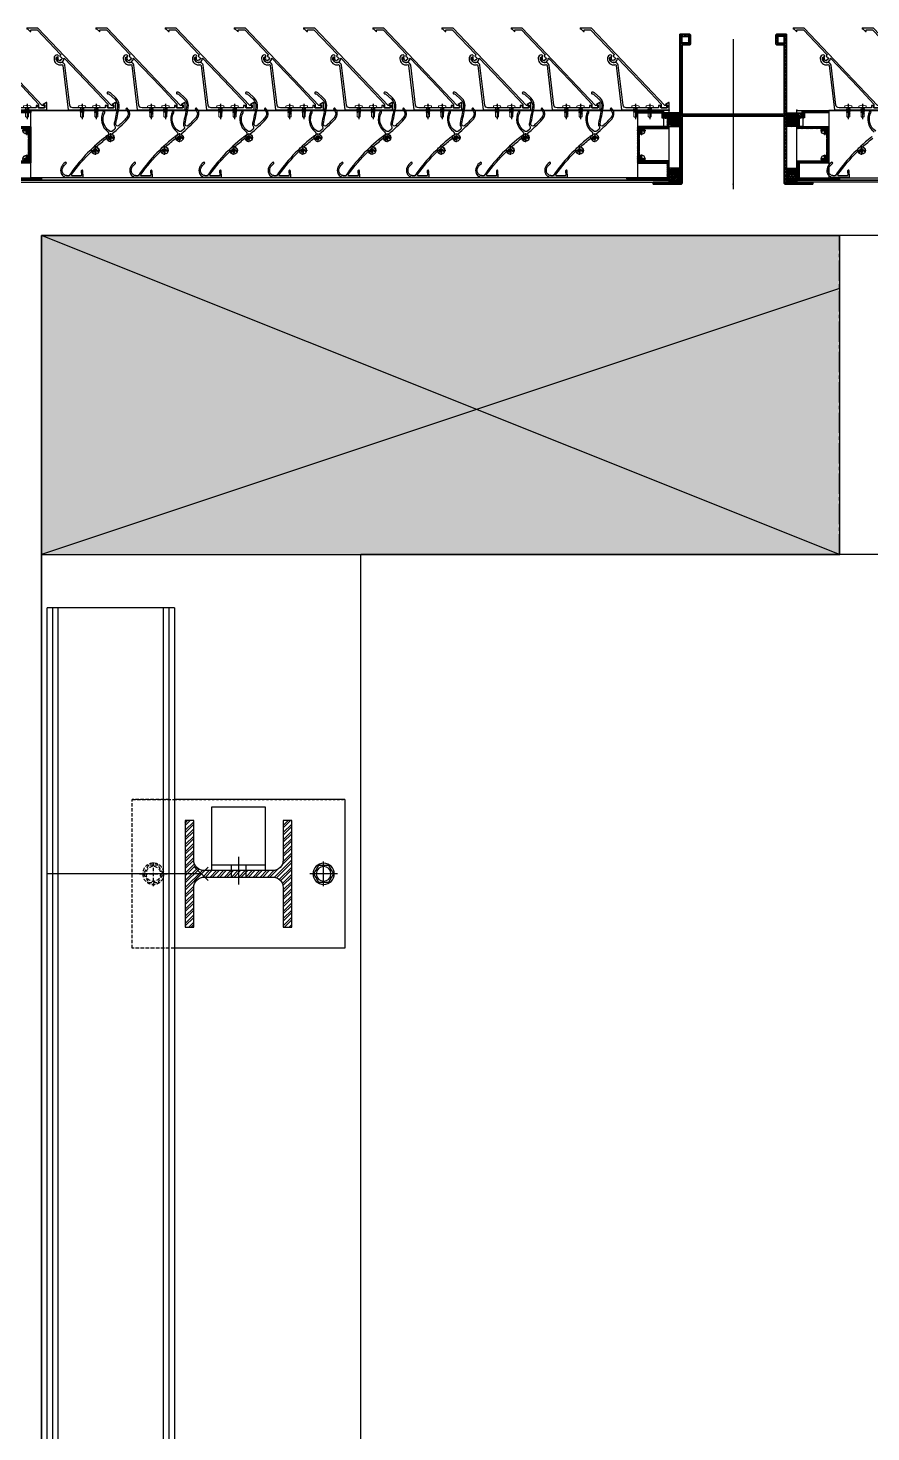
# Model space of a CAD drawing. Header units: millimetres. Extents: x 2519235 to 7246330, y 25937 to 201821.
# Drawn here: x 2626641 to 2627433, y 140086 to 141405 of the extents above; entities that cross this region are included whole.
import ezdxf

# ---------------------------------------------------------------- set-up
doc = ezdxf.new("R2010")
doc.units = ezdxf.units.MM
doc.set_wipeout_variables(frame=1)
for name, pattern in [('CENTER', [50.8, 31.75, -6.35, 6.35, -6.35]), ('DXK_LINE_DOT2', [3.9198, 1.9599, -1.9599]), ('HIDDEN2', [4.7625, 3.175, -1.5875]), ('Xref-PLAN-106.940$0$CENTER2', [28.575, 19.05, -3.175, 3.175, -3.175])]:
    doc.linetypes.add(name, pattern=pattern)
for name, color, linetype in [('000 - CONCRETE_COL_CUT_COLOR_1', 7, 'Continuous'), ('000 - CONCRETE_COL_CUT_COLOR_5', 7, 'Continuous'), ('000 - CONCRETE_COL_HATCH_', 7, 'Continuous'), ('000 - CONCRETE_COL_WIPEOUT_', 7, 'Continuous'), ('010 - ASPG_ACCESSORIES_MAIN_COLOR_1', 7, 'Continuous'), ('010 - ASPG_EXTR_DEF_SUB', 7, 'Continuous'), ('010 - ASPG_EXTR_MAIN_COLOR_2', 7, 'Continuous'), ('010 - ASPG_FASTERN_DEF_SUB', 7, 'Continuous'), ('010 - ASPG_FRAMING_CUT_COLOR_4', 7, 'Continuous'), ('010 - ASPG_FRAMING_DEF_SUB', 7, 'Continuous'), ('010 - ASPG_FRAMING_HATCH_', 7, 'Continuous'), ('010 - ASPG_FRAMING_MAIN_COLOR_2', 7, 'Continuous'), ('010 - ASPG_FRAMING_SUB_COLOR_2', 7, 'Continuous'), ('010 - ASPG_FRAMING_WIPEOUT_', 7, 'Continuous'), ('_BOLT-M10', 7, 'Continuous'), ('_C-SC', 7, 'Continuous'), ('_Hatch', 7, 'Continuous'), ('_LOUVER-SB', 7, 'Continuous'), ('A-GLAZ-CURT', 7, 'Continuous'), ('BOLT & SCREW', 7, 'Continuous'), ('Center Line', 7, 'CENTER'), ('Xref-PLAN-106.940$0$_Beam', 7, 'Continuous'), ('Xref-PLAN-106.940$0$_Col', 7, 'Xref-PLAN-106.940$0$CENTER2'), ('Xref-PLAN-106.940$0$S-280-M_COLUMN', 7, 'Continuous')]:
    doc.layers.add(name, color=color, linetype=linetype)
doc.layers.add('12-GRID', color=7, linetype='CENTER', lineweight=13)
doc.layers.add('SCREW', color=7, linetype='Continuous', lineweight=5)
doc.layers.add('Xref-PLAN-106.940$0$_VP', color=7, linetype='Continuous', plot=False)
pattern_1 = [(270, (1257419.24324, -520041.6224), (0.65495992507, -1.1344238721), [0.7562825814, -1.5125651628]), (30, (1257419.24324, -520041.6224), (0.65495992936, 1.1344238696), [0.7562825814, -1.5125651628]), (330, (1257419.24324, -520041.6224), (1.30991985442, -2.48e-09), [-1.5125651628, 0.7562825814])]
pattern_2 = [(315, (1257419.4929, -520021.6224), (1.3369313545, 1.3369313545), []), (45, (1257419.4929, -520021.6224), (-1.3369313545, 1.3369313545), [])]
pattern_3 = [(270, (1257419.4425, -520043.9224), (0.65495992507, -1.1344238721), [0.7562825814, -1.5125651628]), (30, (1257419.4425, -520043.9224), (0.65495992936, 1.1344238696), [0.7562825814, -1.5125651628]), (330, (1257419.4425, -520043.9224), (1.30991985442, -2.48e-09), [-1.5125651628, 0.7562825814])]
pattern_4 = [(315, (1257419.1929, -520023.9224), (1.3369313545, 1.3369313545), []), (45, (1257419.1929, -520023.9224), (-1.3369313545, 1.3369313545), [])]

# ---------------------------------------------------------------- blocks, each defined once
blk = doc.blocks.new('*U367')
at = {"color": 7}
for p, q in [((250, -25), (-4975, -25)), ((250, -25), (250, -144.9)), ((-4975, -30.1), (250, -30.1)), ((-4975, -35.4), (250, -35.4)), ((-4975, -134.5), (250, -134.5)), ((-4975, -139.6), (250, -139.6)), ((-4975, -144.9), (250, -144.9))]:
    blk.add_line(p, q, dxfattribs=at)
at = {"layer": 'Defpoints', "color": 7}
for p, q in [((6.4, -6.4), (-6.4, 6.4)), ((-6.4, -6.4), (6.4, 6.4)), ((0, 0), (0, -144.9))]:
    blk.add_line(p, q, dxfattribs=at)
blk = doc.blocks.new('_PP-LOUVER')
at = {"layer": '_Hatch'}
h = blk.add_hatch(dxfattribs=at)
h.set_pattern_fill('STEEL', scale=1.5)
h.set_pattern_definition([(45, (-1941.0177, -2436.031), (-3.367596, 3.367596), []), (45, (-1941.0177, -2433.6497), (-3.367596, 3.367596), [])])
h.paths.add_polyline_path([(3, 67), (3, 3, 0.414214), (13, -7), (50, -7), (50, -15), (-50, -15), (-50, -7), (-13, -7, 0.414214), (-3, 3), (-3, 67, 0.414214), (-13, 77), (-50, 77), (-50, 85), (50, 85), (50, 77), (13, 77, 0.414214)])
at = {"color": 7, "linetype": 'Continuous'}
for p, q in [((70, 135), (-70, 135)), ((-70, 135), (-70, -25)), ((70, 135), (70, -25))]:
    blk.add_line(p, q, dxfattribs=at)
at = {"color": 7, "linetype": 'DXK_LINE_DOT2'}
for p, q in [((-70, 135), (-70, -25)), ((70, 135), (-70, 135)), ((70, -25), (70, 135))]:
    blk.add_line(p, q, dxfattribs=at)
at = {"color": 7, "linetype": 'HIDDEN2'}
for p, q in [((-70, -25), (-70, -65)), ((70, -65), (70, -25)), ((-70, -30.1), (-70, -65)), ((70, -30.1), (70, -65)), ((-70, -65), (70, -65)), ((-70, -65), (70, -65))]:
    blk.add_line(p, q, dxfattribs=at)
at = {"color": 7}
blk.add_lwpolyline([(-50, 85), (50, 85), (50, 77), (13, 77, 0.414214), (3, 67), (3, 3, 0.414214), (13, -7), (50, -7), (50, -15), (-50, -15), (-50, -7), (-13, -7, 0.414214), (-3, 3), (-3, 67, 0.414214), (-13, 77), (-50, 77)], format="xyb", close=True, dxfattribs=at)
for points in [[(63, 60), (3, 60), (3, 10), (63, 10)], [(63, 60), (8, 60), (8, 10), (63, 10)]]:
    blk.add_lwpolyline(points, close=True, dxfattribs=at)
at = {"layer": '_BOLT-M10', "color": 7}
for p, q in [((0, 128.1), (0, 101.9)), ((-11.7, 115), (11.7, 115)), ((3, 42), (-3, 42)), ((8, 42), (3, 42)), ((16, 35), (-10, 35)), ((3, 28), (-3, 28)), ((8, 28), (3, 28))]:
    blk.add_line(p, q, dxfattribs=at)
blk.add_lwpolyline([(-8, 110.4), (0, 105.8), (8, 110.4), (8, 119.6), (0, 124.2), (-8, 119.6)], close=True, dxfattribs=at)
for radius in [10, 6.93]:
    blk.add_circle((0, 115), radius, dxfattribs=at)
at = {"layer": 'Defpoints', "color": 7}
for p, q in [((6.4, -6.4), (-6.4, 6.4)), ((-6.4, -6.4), (6.4, 6.4))]:
    blk.add_line(p, q, dxfattribs=at)
at = {"layer": 'Defpoints', "color": 7, "linetype": 'HIDDEN2'}
for p, q in [((0, -58.1), (0, -31.9)), ((-11.7, -45), (11.7, -45))]:
    blk.add_line(p, q, dxfattribs=at)
blk.add_lwpolyline([(-8, -40.4), (0, -35.8), (8, -40.4), (8, -49.6), (0, -54.2), (-8, -49.6)], close=True, dxfattribs=at)
for radius in [10, 6.93]:
    blk.add_circle((0, -45), radius, dxfattribs=at)
blk = doc.blocks.new('DPA_Curved type C_Left - Curved Type C_Left-31496685-ENTRANCE 1 - LOWER ROOF LEVEL PLAN')
at = {"layer": 'A-GLAZ-CURT', "color": 7}
for p, q in [((750, 0), (-700, 0)), ((-700, 0), (750, 0))]:
    blk.add_line(p, q, dxfattribs=at)
blk = doc.blocks.new('Xref-PLAN-106.940$0$ACM_STR_COLN_Precast- Rectangular Column - 750x300-6869242-610_ENT 1 EXISTING GROUND LEVEL_6000_100')
at = {"layer": 'Xref-PLAN-106.940$0$S-280-M_COLUMN', "color": 7, "lineweight": -3}
for p, q in [((-375, 200), (75, 200)), ((375, 200), (375, 190)), ((375, 190), (375, -90)), ((375, -90), (375, -100)), ((375, -100), (-375, -100))]:
    blk.add_line(p, q, dxfattribs=at)
blk = doc.blocks.new('Xref-PLAN-106.940')
at = {"layer": 'Xref-PLAN-106.940$0$_Beam', "color": 7}
for p, q in [((153369.2, 15158.4), (153369.2, 6933.4)), ((153669.2, 15158.4), (153669.2, 6933.4)), ((146419.2, 6933.4), (152919.2, 6933.4)), ((146419.2, 6633.4), (152919.2, 6633.4))]:
    blk.add_line(p, q, dxfattribs=at)
at = {"layer": 'Xref-PLAN-106.940$0$_Col', "color": 7}
blk.add_lwpolyline([(152919.2, 6633.4), (153669.2, 6633.4), (153669.2, 6933.4), (152919.2, 6933.4)], close=True, dxfattribs=at)
at = {"layer": 'Xref-PLAN-106.940$0$_VP', "color": 7}
for p, q in [((152919.2, 6683.4), (153669.2, 6933.4)), ((152919.2, 6933.4), (153669.2, 6633.4))]:
    blk.add_line(p, q, dxfattribs=at)
at = {"layer": 'Xref-PLAN-106.940$0$S-280-M_COLUMN', "color": 7, "lineweight": -3}
blk.add_blockref('Xref-PLAN-106.940$0$ACM_STR_COLN_Precast- Rectangular Column - 750x300-6869242-610_ENT 1 EXISTING GROUND LEVEL_6000_100', (153294.2, 6733.4), dxfattribs=at)
blk = doc.blocks.new('*U2093')
at = {"layer": '000 - CONCRETE_COL_HATCH_'}
h = blk.add_hatch(dxfattribs=at)
h.set_pattern_fill('AR-CONC', scale=0.04)
h.set_pattern_definition([(50, (1500, -835906.8257), (7.28738676, -0.63756342), [0.762, -8.382]), (355, (1500, -835906.826), (-1.40973686, 7.64227381), [0.6096, -6.70562337]), (100.4514447, (1500.607, -835906.879), (5.877649884, 7.004710076), [0.64760035, -7.123609784]), (46.1842, (1500, -835904.794), (10.84316164, -1.68169312), [1.143, -12.573]), (96.6355576, (1500.904, -835904.934), (9.49616536, 9.89704498), [0.97140093, -10.68542433]), (351.1841512, (1500, -835904.794), (9.49616536, 9.89704498), [0.91439868, -10.05838928]), (21, (1501.016, -835905.3017), (6.06457565, -4.090607927), [0.762, -8.382]), (326, (1501.016, -835905.302), (2.472081134, 7.367518645), [0.6096, -6.7056]), (71.451445, (1501.5214, -835905.6426), (8.53665677, 3.276910755), [0.64760035, -7.123597504]), (37.5, (1500, -835906.8257), (0.12354413, 3.382201555), [0, -6.62432, 0, -6.8072, 0, -6.731]), (7.5, (1500, -835906.8257), (2.6727865, 4.007222993), [0, -3.88112, 0, -6.47192, 0, -2.5654]), (327.5, (1497.7343, -835906.8257), (5.423623807, -0.22914976), [0, -2.54, 0, -7.9248, 0, -10.5156]), (317.5, (1496.7183, -835906.8257), (5.925167255, 1.01705964), [0, -3.302, 0, -5.26288, 0, -7.4676])])
h.paths.add_polyline_path([(0, 0), (750, 0), (750, 300), (0, 300)])
at = {"layer": '000 - CONCRETE_COL_CUT_COLOR_1', "color": 7, "lineweight": -2}
blk.add_lwpolyline([(0, 0), (750, 0), (750, 300), (0, 300), (0, 300), (0, 300), (0, 300), (0, 300), (0, 300), (0, 300), (0, 300), (0, 300), (0, 300), (0, 300), (0, 300), (0, 300), (0, 300), (0, 300), (0, 300), (0, 300), (0, 300), (0, 300), (0, 300), (0, 300), (0, 300), (0, 300), (0, 300), (0, 300), (0, 300), (0, 300), (0, 300), (0, 300), (0, 300), (0, 300), (0, 300), (0, 300), (0, 300), (0, 300), (0, 300), (0, 300), (0, 300), (0, 300), (0, 300), (0, 300), (0, 300), (0, 300), (0, 300), (0, 300)], close=True, dxfattribs=at)
blk = doc.blocks.new('A$C6d15e31b')
at = {"color": 7}
blk.add_blockref('Xref-PLAN-106.940', (-135619.3, -23258.4), dxfattribs=at)
at = {"layer": '_C-SC', "color": 7, "xscale": -1.000000000000002, "rotation": 90}
blk.add_blockref('_PP-LOUVER', (17899.8, -16025), dxfattribs=at)
at = {"layer": '_LOUVER-SB', "color": 7, "xscale": -1.000000000000002, "rotation": 90}
blk.add_blockref('*U367', (17899.8, -16025), dxfattribs=at)
at = {"layer": 'A-GLAZ-CURT', "color": 7, "rotation": 90}
blk.add_blockref('DPA_Curved type C_Left - Curved Type C_Left-31496685-ENTRANCE 1 - LOWER ROOF LEVEL PLAN', (18049.9, -15875), dxfattribs=at)
at = {"layer": '000 - CONCRETE_COL_CUT_COLOR_5', "color": 7}
blk.add_blockref('*U2093', (17299.8, -16625), dxfattribs=at)
blk = doc.blocks.new('*U2952')
at = {"layer": '12-GRID', "color": 7, "linetype": 'CENTER'}
for p, q in [((0, -6.2), (0, 2.2)), ((-4.2, -2), (4.2, -2))]:
    blk.add_line(p, q, dxfattribs=at)
at = {"layer": 'BOLT & SCREW', "color": 7}
for p, q in [((-0.6, -1.8), (-1.8, -1.6)), ((-0.6, -2.2), (-1.8, -2.4)), ((-0.5, -1.8), (-0.9, -1.6)), ((-0.5, -2.2), (-0.9, -2.4)), ((-0.2, -1.4), (-0.4, -0.2)), ((-0.2, -1.5), (-0.4, -1.1)), ((-0.2, -2.5), (-0.4, -2.9)), ((-0.2, -2.6), (-0.4, -3.8)), ((0.2, -1.4), (0.4, -0.2)), ((0.2, -1.5), (0.4, -1.1)), ((0.4, -2.9), (0.2, -2.5)), ((0.2, -2.6), (0.4, -3.8)), ((0.5, -1.8), (0.9, -1.6)), ((0.5, -2.2), (0.9, -2.4)), ((0.6, -1.8), (1.8, -1.6)), ((0.6, -2.2), (1.8, -2.4))]:
    blk.add_line(p, q, dxfattribs=at)
for points in [[(-1.8, -1.6), (-0.9, -1.6, 0.414214), (-0.4, -1.1), (-0.4, -0.2), (0.4, -0.2), (0.4, -1.1, 0.414214), (0.9, -1.6), (1.8, -1.6), (1.8, -2.4), (0.9, -2.4, 0.414214), (0.4, -2.9), (0.4, -3.8), (-0.4, -3.8), (-0.4, -2.9, 0.414214), (-0.9, -2.4), (-1.8, -2.4)], [(0.2, -2.5, -0.414214), (0.5, -2.2), (0.6, -2.2), (0.6, -1.8), (0.5, -1.8, -0.414214), (0.2, -1.5), (0.2, -1.4), (-0.2, -1.4), (-0.2, -1.5, -0.414214), (-0.5, -1.8), (-0.6, -1.8), (-0.6, -2.2), (-0.5, -2.2, -0.414214), (-0.2, -2.5), (-0.2, -2.6), (0.2, -2.6)]]:
    blk.add_lwpolyline(points, format="xyb", close=True, dxfattribs=at)
blk.add_circle((0, -2), 3.5, dxfattribs=at)
blk = doc.blocks.new('000_ASPG_TYP_FILES_20260218-010703_FRAME_EXTR_')
at = {"layer": '010 - ASPG_FRAMING_HATCH_'}
h = blk.add_hatch(dxfattribs=at)
h.set_pattern_fill('ANSI32', scale=0.1, angle=180)
edge = h.paths.add_edge_path()
edge.add_line((2, 16), (2, 2))
edge.add_line((2, 2), (39.7, 2))
edge.add_arc((39.7, 1.7), 0.3, 0, 90, ccw=False)
edge.add_line((40, 1.7), (40, 0.3))
edge.add_arc((39.7, 0.3), 0.3, -90, 0, ccw=False)
edge.add_line((39.7, 0), (0.3, 0))
edge.add_arc((0.3, 0.3), 0.3, 180, 270, ccw=False)
edge.add_line((0, 0.3), (0, 17.7))
edge.add_arc((0.3, 17.7), 0.3, 90, 180, ccw=False)
edge.add_line((0.3, 18), (22.6, 18))
edge.add_arc((22.6, 18.5), 0.5, 270, 380.2095)
edge.add_arc((26.2, 19.8), 3.35, 182.0638, 200.2095, ccw=False)
edge.add_arc((23.6, 19.7), 0.76, 2.0638, 182.0638, ccw=False)
edge.add_arc((26.2, 19.8), 1.83, 182.0638, 447.9362)
edge.add_arc((26.3, 22.4), 0.76, 87.9362, 267.9362, ccw=False)
edge.add_arc((26.2, 19.8), 3.35, 69.7905, 87.9362, ccw=False)
edge.add_arc((27.5, 23.4), 0.5, 249.7905, 360)
edge.add_line((28, 23.4), (28, 26.7))
edge.add_line((28, 26.7), (28.5, 27.2))
edge.add_line((28.5, 27.2), (28, 27.7))
edge.add_line((28, 27.7), (28, 38.6))
edge.add_line((28, 38.6), (28.5, 39.1))
edge.add_line((28.5, 39.1), (28, 39.6))
edge.add_line((28, 39.6), (28, 42.9))
edge.add_arc((27.5, 42.9), 0.5, 0, 110.2095)
edge.add_arc((26.2, 46.5), 3.35, 272.0638, 290.2095, ccw=False)
edge.add_arc((26.3, 43.9), 0.76, 92.0638, 272.0638, ccw=False)
edge.add_arc((26.2, 46.5), 1.83, 272.0638, 537.9362)
edge.add_arc((23.6, 46.6), 0.76, 177.9362, 357.9362, ccw=False)
edge.add_arc((26.2, 46.5), 3.35, 159.7905, 177.9362, ccw=False)
edge.add_arc((22.6, 47.8), 0.5, 339.7905, 450)
edge.add_line((22.6, 48.3), (0.3, 48.3))
edge.add_arc((0.3, 48.6), 0.3, 180, 270, ccw=False)
edge.add_line((0, 48.6), (0, 60))
edge.add_arc((0.3, 60), 0.3, 90, 180, ccw=False)
edge.add_line((0.3, 60.3), (5, 60.3))
edge.add_line((5, 60.3), (5, 65))
edge.add_arc((5.3, 65), 0.3, 90, 180, ccw=False)
edge.add_line((5.3, 65.3), (30, 65.3))
edge.add_line((30, 65.3), (30, 63.6))
edge.add_arc((29.7, 63.6), 0.3, -90, 0, ccw=False)
edge.add_line((29.7, 63.3), (7.3, 63.3))
edge.add_arc((7.3, 63), 0.3, 90, 180)
edge.add_line((7, 63), (7, 58.3))
edge.add_line((7, 58.3), (2.3, 58.3))
edge.add_arc((2.3, 58), 0.3, 90, 180)
edge.add_line((2, 58), (2, 50.6))
edge.add_arc((2.3, 50.6), 0.3, 180, 270)
edge.add_line((2.3, 50.3), (29.7, 50.3))
edge.add_arc((29.7, 50), 0.3, 0, 90, ccw=False)
edge.add_line((30, 50), (30, 26.7))
edge.add_line((30, 26.7), (30, 16.3))
edge.add_arc((29.7, 16.3), 0.3, -90, 0, ccw=False)
edge.add_line((29.7, 16), (2, 16))
at = {"layer": '010 - ASPG_FRAMING_CUT_COLOR_4', "color": 7}
blk.add_lwpolyline([(2, 16), (2, 2), (39.7, 2, -0.414214), (40, 1.7), (40, 0.3, -0.414214), (39.7, 0), (0.3, 0, -0.414214), (0, 0.3), (0, 17.7, -0.414214), (0.3, 18), (22.6, 18, 0.52173), (23, 18.7, -0.079342), (22.8, 19.7, -1), (24.3, 19.8, 2.296346), (26.2, 21.7, -1), (26.3, 23.2, -0.079342), (27.3, 23, 0.52173), (28, 23.4), (28, 26.7), (28.5, 27.2), (28, 27.7), (28, 38.6), (28.5, 39.1), (28, 39.6), (28, 42.9, 0.52173), (27.3, 43.3, -0.079342), (26.3, 43.1, -1), (26.2, 44.6, 2.296346), (24.3, 46.5, -1), (22.8, 46.6, -0.079342), (23, 47.6, 0.52173), (22.6, 48.3), (0.3, 48.3, -0.414214), (0, 48.6), (0, 60, -0.414214), (0.3, 60.3), (5, 60.3), (5, 65, -0.414214), (5.3, 65.3), (30, 65.3), (30, 63.6, -0.414214), (29.7, 63.3), (7.3, 63.3, 0.414214), (7, 63), (7, 58.3), (2.3, 58.3, 0.414214), (2, 58), (2, 50.6, 0.414214), (2.3, 50.3), (29.7, 50.3, -0.414214), (30, 50), (30, 26.7), (30, 16.3, -0.414214), (29.7, 16)], format="xyb", close=True, dxfattribs=at)
at = {"color": 7}
for p in [(26.2, 48.5), (26.2, 21.8)]:
    blk.add_blockref('*U2952', p, dxfattribs=at)
blk = doc.blocks.new('*U2949')
at = {"layer": '010 - ASPG_FRAMING_HATCH_', "transparency": 33554585}
h = blk.add_hatch(dxfattribs=at)
h.set_pattern_fill('ANSI32', scale=0.25)
edge = h.paths.add_edge_path()
edge.add_line((2, -50), (2, -75))
edge.add_line((2, -75), (0, -75))
edge.add_line((0, -75), (0, -49))
edge.add_arc((1, -49), 1, 90, 180, ccw=False)
edge.add_line((1, -48), (63, -48))
edge.add_arc((63, -47), 1, 270, 360)
edge.add_line((64, -47), (64, 47))
edge.add_arc((63, 47), 1, 0, 90)
edge.add_line((63, 48), (1, 48))
edge.add_arc((1, 49), 1, 180, 270, ccw=False)
edge.add_line((0, 49), (0, 75))
edge.add_line((0, 75), (2, 75))
edge.add_line((2, 75), (2, 50))
edge.add_line((2, 50), (141, 50))
edge.add_line((141, 50), (141, 41))
edge.add_arc((140, 41), 1, 270, 360, ccw=False)
edge.add_line((140, 40), (132, 40))
edge.add_arc((132, 41), 1, 180, 270, ccw=False)
edge.add_line((131, 41), (131, 47))
edge.add_arc((130, 47), 1, 0, 90)
edge.add_line((130, 48), (67, 48))
edge.add_arc((67, 47), 1, 90, 180)
edge.add_line((66, 47), (66, -47))
edge.add_arc((67, -47), 1, 180, 270)
edge.add_line((67, -48), (130, -48))
edge.add_arc((130, -47), 1, 270, 360)
edge.add_line((131, -47), (131, -41))
edge.add_arc((132, -41), 1, 90, 180, ccw=False)
edge.add_line((132, -40), (140, -40))
edge.add_arc((140, -41), 1, 0, 90, ccw=False)
edge.add_line((141, -41), (141, -50))
edge.add_line((141, -50), (2, -50))
h.paths.add_polyline_path([(139, 48), (139, 42), (133, 42), (133, 48)], flags=16)
h.paths.add_polyline_path([(139, -48), (139, -42), (133, -42), (133, -48)], flags=16)
at = {"layer": '010 - ASPG_FRAMING_HATCH_'}
h = blk.add_hatch(dxfattribs=at)
h.set_pattern_fill('ANSI37', scale=0.595498, angle=-90)
h.set_pattern_definition(pattern_4)
edge = h.paths.add_edge_path()
edge.add_ellipse((11.5, 55), major_axis=(0, -5), ratio=0.644482, start_angle=180, end_angle=360, ccw=False)
edge.add_line((11.5, 60), (2, 60))
edge.add_arc((-7.9, 55), 11.1, -26.7963, 26.7963, ccw=False)
edge.add_line((2, 50), (11.5, 50))
h = blk.add_hatch(dxfattribs=at)
h.set_pattern_fill('HONEY', scale=0.238199, angle=-90)
h.set_pattern_definition(pattern_3)
edge = h.paths.add_edge_path()
edge.add_ellipse((11.8, 55), major_axis=(0, -5), ratio=0.644482, start_angle=0, end_angle=360, ccw=False)
h = blk.add_hatch(dxfattribs=at)
h.set_pattern_fill('HONEY', scale=0.238199, angle=-90)
h.set_pattern_definition(pattern_1)
edge = h.paths.add_edge_path()
edge.add_ellipse((57.5, 55), major_axis=(0, -5), ratio=0.644482, start_angle=0, end_angle=360)
h = blk.add_hatch(dxfattribs=at)
h.set_pattern_fill('ANSI37', scale=0.595498, angle=-90)
h.set_pattern_definition(pattern_2)
edge = h.paths.add_edge_path()
edge.add_ellipse((57.8, 55), major_axis=(0, -5), ratio=0.644482, start_angle=0, end_angle=180)
edge.add_line((57.8, 60), (62, 60))
edge.add_arc((62, 60.3), 0.3, -90, 0)
edge.add_line((62.3, 60.3), (62.3, 61))
edge.add_line((62.3, 61), (61.8, 61.5))
edge.add_line((61.8, 61.5), (62.3, 62))
edge.add_line((62.3, 62), (61.8, 62.5))
edge.add_line((61.8, 62.5), (62.3, 63))
edge.add_line((62.3, 63), (61.8, 63.5))
edge.add_line((61.8, 63.5), (62.3, 64))
edge.add_line((62.3, 64), (62.3, 65))
edge.add_line((62.3, 65), (63.3, 65))
edge.add_line((63.3, 65), (63.8, 65.5))
edge.add_line((63.8, 65.5), (64.3, 65))
edge.add_line((64.3, 65), (64.8, 65.5))
edge.add_line((64.8, 65.5), (65.3, 65))
edge.add_line((65.3, 65), (65.8, 65.5))
edge.add_line((65.8, 65.5), (66.3, 65))
edge.add_line((66.3, 65), (67, 65))
edge.add_arc((67, 65.3), 0.3, -90, 0)
edge.add_line((67.3, 65.3), (67.3, 60))
edge.add_arc((77.2, 55), 11.1, 153.2037, 206.7963)
edge.add_line((67.3, 50), (57.8, 50))
h = blk.add_hatch(dxfattribs=at)
h.set_pattern_fill('ANSI37', scale=0.595498, angle=-90)
h.set_pattern_definition(pattern_4)
edge = h.paths.add_edge_path()
edge.add_ellipse((11.5, -55), major_axis=(0, 5), ratio=0.644482, start_angle=0, end_angle=180)
edge.add_line((11.5, -60), (2, -60))
edge.add_arc((-7.9, -55), 11.1, 333.2037, 386.7963)
edge.add_line((2, -50), (11.5, -50))
h = blk.add_hatch(dxfattribs=at)
h.set_pattern_fill('HONEY', scale=0.238199, angle=-90)
h.set_pattern_definition(pattern_3)
edge = h.paths.add_edge_path()
edge.add_ellipse((11.8, -55), major_axis=(0, 5), ratio=0.644482, start_angle=0, end_angle=360)
h = blk.add_hatch(dxfattribs=at)
h.set_pattern_fill('HONEY', scale=0.238199, angle=-90)
h.set_pattern_definition(pattern_1)
edge = h.paths.add_edge_path()
edge.add_ellipse((57.5, -55), major_axis=(0, 5), ratio=0.644482, start_angle=0, end_angle=360, ccw=False)
h = blk.add_hatch(dxfattribs=at)
h.set_pattern_fill('ANSI37', scale=0.595498, angle=-90)
h.set_pattern_definition(pattern_2)
edge = h.paths.add_edge_path()
edge.add_ellipse((57.8, -55), major_axis=(0, 5), ratio=0.644482, start_angle=180, end_angle=360, ccw=False)
edge.add_line((57.8, -60), (62, -60))
edge.add_arc((62, -60.3), 0.3, 360, 450, ccw=False)
edge.add_line((62.3, -60.3), (62.3, -61))
edge.add_line((62.3, -61), (61.8, -61.5))
edge.add_line((61.8, -61.5), (62.3, -62))
edge.add_line((62.3, -62), (61.8, -62.5))
edge.add_line((61.8, -62.5), (62.3, -63))
edge.add_line((62.3, -63), (61.8, -63.5))
edge.add_line((61.8, -63.5), (62.3, -64))
edge.add_line((62.3, -64), (62.3, -65))
edge.add_line((62.3, -65), (63.3, -65))
edge.add_line((63.3, -65), (63.8, -65.5))
edge.add_line((63.8, -65.5), (64.3, -65))
edge.add_line((64.3, -65), (64.8, -65.5))
edge.add_line((64.8, -65.5), (65.3, -65))
edge.add_line((65.3, -65), (65.8, -65.5))
edge.add_line((65.8, -65.5), (66.3, -65))
edge.add_line((66.3, -65), (67, -65))
edge.add_arc((67, -65.3), 0.3, 360, 450, ccw=False)
edge.add_line((67.3, -65.3), (67.3, -60))
edge.add_arc((77.2, -55), 11.1, 153.2037, 206.7963, ccw=False)
edge.add_line((67.3, -50), (57.8, -50))
at = {"layer": '010 - ASPG_FASTERN_DEF_SUB', "color": 7}
blk.add_point((0, 0), dxfattribs=at)
at = {"layer": '010 - ASPG_FRAMING_CUT_COLOR_4', "color": 7}
blk.add_lwpolyline([(2, -50), (2, -75), (0, -75), (0, -49, -0.414214), (1, -48), (63, -48, 0.414214), (64, -47), (64, 47, 0.414214), (63, 48), (1, 48, -0.414214), (0, 49), (0, 75), (2, 75), (2, 50), (141, 50), (141, 41, -0.414214), (140, 40), (132, 40, -0.414214), (131, 41), (131, 47, 0.414214), (130, 48), (67, 48, 0.414214), (66, 47), (66, -47, 0.414214), (67, -48), (130, -48, 0.414214), (131, -47), (131, -41, -0.414214), (132, -40), (140, -40, -0.414214), (141, -41), (141, -50)], format="xyb", close=True, dxfattribs=at)
for points in [[(139, 48), (139, 42), (133, 42), (133, 48)], [(139, -48), (139, -42), (133, -42), (133, -48)]]:
    blk.add_lwpolyline(points, close=True, dxfattribs=at)
at = {"layer": '010 - ASPG_FRAMING_DEF_SUB', "color": 7, "transparency": 33554508}
blk.add_line((136.5, 0), (-4.5, 0), dxfattribs=at)
at = {"layer": '010 - ASPG_FRAMING_DEF_SUB', "color": 7, "transparency": 33554457}
for points in [[(2, 50), (15, 50), (15, 60), (2, 60)], [(54.3, 50), (67.3, 50), (67.3, 65.5), (54.3, 65.5)], [(2, -50), (15, -50), (15, -60), (2, -60)], [(54.3, -50), (67.3, -50), (67.3, -65.5), (54.3, -65.5)]]:
    blk.add_lwpolyline(points, close=True, dxfattribs=at)
at = {"layer": '010 - ASPG_FRAMING_SUB_COLOR_2', "color": 7}
for points in [[(11.8, 50), (2, 50, 0.238199), (2, 60), (11.8, 60)], [(57.5, 50), (67.3, 50, -0.238199), (67.3, 60), (67.3, 65.3, -0.414214), (67, 65), (66.3, 65), (65.8, 65.5), (65.3, 65), (64.8, 65.5), (64.3, 65), (63.8, 65.5), (63.3, 65), (62.3, 65), (62.3, 64), (61.8, 63.5), (62.3, 63), (61.8, 62.5), (62.3, 62), (61.8, 61.5), (62.3, 61), (62.3, 60.3, -0.414214), (62, 60), (57.5, 60)], [(11.8, -50), (2, -50, -0.238199), (2, -60), (11.8, -60)], [(57.5, -50), (67.3, -50, 0.238199), (67.3, -60), (67.3, -65.3, 0.414214), (67, -65), (66.3, -65), (65.8, -65.5), (65.3, -65), (64.8, -65.5), (64.3, -65), (63.8, -65.5), (63.3, -65), (62.3, -65), (62.3, -64), (61.8, -63.5), (62.3, -63), (61.8, -62.5), (62.3, -62), (61.8, -61.5), (62.3, -61), (62.3, -60.3, 0.414214), (62, -60), (57.5, -60)]]:
    blk.add_lwpolyline(points, format="xyb", dxfattribs=at)
at = {"layer": '010 - ASPG_FRAMING_SUB_COLOR_2', "color": 7, "extrusion": (0, 0, -1)}
for centre, major_axis in [((11.8, 55), (0, -5)), ((57.5, -55), (0, 5))]:
    blk.add_ellipse(centre, major_axis=major_axis, ratio=0.644482, dxfattribs=at)
at = {"layer": '010 - ASPG_FRAMING_SUB_COLOR_2', "color": 7}
for centre, major_axis in [((57.5, 55), (0, -5)), ((11.8, -55), (0, 5))]:
    blk.add_ellipse(centre, major_axis=major_axis, ratio=0.644482, dxfattribs=at)
blk = doc.blocks.new('PZG35-9D5')
at = {"layer": 'Center Line', "color": 7}
blk.add_line((0, 3.7), (0, -10.5), dxfattribs=at)
at = {"layer": 'SCREW', "color": 7}
for p, q in [((-1.4, 0), (-1.4, -1.1)), ((1.4, 0), (1.4, -0.6)), ((-1.9, -1.4), (1.9, -0.9)), ((-1.9, -1.4), (-1.4, -1.1)), ((-1.9, -1.4), (-1.4, -1.7)), ((-1.9, -2.7), (1.9, -2.2)), ((-1.9, -2.7), (-1.4, -2.4)), ((-1.9, -2.7), (-1.4, -3)), ((-1.9, -4), (-1.4, -3.7)), ((-1.9, -4), (-1, -3.9)), ((-1.9, -4), (-1.4, -4.3)), ((-1.4, -1.1), (1.4, -0.6)), ((-1.4, -1.7), (1.4, -1.2)), ((-1.4, -1.7), (-1.4, -2.4)), ((-1.4, -2.4), (1.4, -1.9)), ((-1.4, -3), (1.4, -2.5)), ((-1.4, -3), (-1.4, -3.7)), ((-1.4, -3.7), (-0.8, -3.6)), ((-1.4, -4.3), (-1.4, -8.1)), ((-1.4, -4.3), (-1.2, -4.3)), ((0, -9.5), (-1.4, -8.1)), ((0, -9.5), (1.4, -8.1)), ((0.6, -3.3), (1.4, -3.2)), ((0.7, -3.7), (1.9, -3.5)), ((0.7, -3.9), (1.4, -3.8)), ((0.7, -4.6), (1.4, -4.5)), ((0.7, -5), (1.9, -4.8)), ((0.7, -5.2), (1.4, -5.1)), ((1.9, -0.9), (1.4, -0.6)), ((1.9, -0.9), (1.4, -1.2)), ((1.4, -1.2), (1.4, -1.9)), ((1.9, -2.2), (1.4, -1.9)), ((1.9, -2.2), (1.4, -2.5)), ((1.4, -2.5), (1.4, -3.2)), ((1.9, -3.5), (1.4, -3.2)), ((1.9, -3.5), (1.4, -3.8)), ((1.4, -3.8), (1.4, -4.5)), ((1.9, -4.8), (1.4, -4.5)), ((1.9, -4.8), (1.4, -5.1)), ((1.4, -5.1), (1.4, -8.1))]:
    blk.add_line(p, q, dxfattribs=at)
blk.add_lwpolyline([(0, -9.5), (0.7, -5.2), (0.7, -3.6, 0.417657), (0.4, -3.3, 0.108102), (-0.8, -3.6), (-1.4, -4.7)], format="xyb", dxfattribs=at)
blk = doc.blocks.new('*U2951')
at = {"layer": 'SCREW', "color": 7}
blk.add_lwpolyline([(3, 1.8, 0.09906), (0.8, 2.5), (0.8, 2.3), (-0.8, 2.3), (-0.8, 2.5, 0.09906), (-3, 1.8, 0.266588), (-3.5, 1), (-3.5, 0.2, 0.414214), (-3.3, 0), (3.3, 0, 0.414214), (3.5, 0.2), (3.5, 1, 0.266588)], format="xyb", close=True, dxfattribs=at)
blk.add_blockref('PZG35-9D5', (0, 0), dxfattribs=at)
blk = doc.blocks.new('*U2950')
at = {"color": 7}
blk.add_point((0, 0), dxfattribs=at)
at = {"layer": '010 - ASPG_ACCESSORIES_MAIN_COLOR_1', "color": 7}
blk.add_lwpolyline([(-39.7, -0.6, 0.414214), (-40, -0.9), (-40, -7.4, 0.57735), (-39.7, -7.6), (-36.6, -5.8, 0.767327), (-36.8, -5.3), (-37.9, -5.3, -0.414214), (-38.2, -5), (-38.2, -2.8, -0.414214), (-38, -2.6), (-32.2, -2.6, -0.388879), (-32, -2.8), (-31.8, -4.3, 0.388879), (-31.3, -4.8), (-30.3, -4.8, 0.414214), (-30, -4.5), (-30, -2.9, -0.414214), (-29.7, -2.6), (0.4, -2.6, -0.378969), (3.4, -5.2), (8, -42.5, 0.446593), (11.6, -45.1, -0.489802), (16.1, -48.7), (16.1, -49.4, -0.18248), (15.8, -50, -0.267949), (15.3, -50.2, 1.122115), (15.1, -52.3, 0.405004), (18.1, -49.4), (18.1, -48.7, 0.489805), (11.2, -43.1, -0.446597), (9.9, -42.3), (4.9, -0.8, 0.364176), (4.6, -0.6)], format="xyb", close=True, dxfattribs=at)
at = {"layer": '010 - ASPG_EXTR_DEF_SUB', "color": 7}
for p in [(-40, -0.5), (43.4, -76.9), (43.4, -77.5)]:
    blk.add_point(p, dxfattribs=at)
at = {"layer": '010 - ASPG_EXTR_MAIN_COLOR_2', "color": 7}
blk.add_lwpolyline([(11.4, -48.2), (11.5, -47.4), (12.2, -47.6), (12.3, -46.8, -0.535538), (14.2, -49.2, 0.991572), (15.7, -49.6, 1.157025), (8.8, -48.8, -0.688558), (8.3, -49), (-17.1, -22.2), (-32.3, -6.1), (-32.3, -2.9, 0.414312), (-32.6, -2.6), (-37.5, -2.6, 0.414116), (-37.8, -2.9), (-37.8, -4.3, 0.414214), (-37.5, -4.6), (-36, -4.6, -0.205895), (-35.8, -4.7), (33.2, -77.5), (43.1, -77.5, 0.668179), (43.4, -77), (40.5, -74.2, 0.668179), (40, -74.4), (40, -76), (33.9, -76), (11.9, -52.8, -0.558354), (12.1, -52, 0.766275), (12, -50.4, -0.438583), (10.7, -48.1)], format="xyb", close=True, dxfattribs=at)
at = {"layer": 'SCREW', "color": 7, "rotation": 180}
for p in [(-21.6, -2.5), (-8.2, -2.5)]:
    blk.add_blockref('*U2951', p, dxfattribs=at)
blk = doc.blocks.new('*U2114')
at = {"color": 7}
blk.add_wipeout([(690, 4), (60, 4), (60, 69.3), (690, 69.3)], dxfattribs=at).dxf.layer = '010 - ASPG_FRAMING_WIPEOUT_'
blk.add_point((60, 69.5), dxfattribs=at)
at = {"layer": '010 - ASPG_FRAMING_MAIN_COLOR_2', "color": 7}
blk.add_lwpolyline([(660, 69.3), (90, 69.3), (90, 6), (660, 6)], close=True, dxfattribs=at)
at = {"layer": '010 - ASPG_FRAMING_SUB_COLOR_2', "color": 7}
for points in [[(690, 4), (60, 4), (60, 69.3), (690, 69.3)], [(60, 2), (60, 4), (690, 4), (690, 2)]]:
    blk.add_lwpolyline(points, close=True, dxfattribs=at)
at = {"color": 7, "xscale": -1, "rotation": 180}
for p in [(100, 69.3), (165, 69.3), (230, 69.3), (295, 69.3), (360, 69.3), (425, 69.3), (490, 69.3), (555, 69.3), (620, 69.3), (685, 69.3)]:
    blk.add_blockref('*U2950', p, dxfattribs=at)
at = {"color": 7, "transparency": 33554559, "xscale": -1, "rotation": 270}
blk.add_blockref('*U2949', (0, 0), dxfattribs=at)
at = {"color": 7}
blk.add_blockref('000_ASPG_TYP_FILES_20260218-010703_FRAME_EXTR_', (60, 4), dxfattribs=at)
at = {"color": 7, "xscale": -1}
blk.add_blockref('000_ASPG_TYP_FILES_20260218-010703_FRAME_EXTR_', (690, 4), dxfattribs=at)
blk = doc.blocks.new('*U1110')
at = {"color": 7}
blk.add_wipeout([(1440, 4), (60, 4), (60, 69.3), (1440, 69.3)], dxfattribs=at).dxf.layer = '010 - ASPG_FRAMING_WIPEOUT_'
blk.add_point((60, 69.5), dxfattribs=at)
at = {"layer": '010 - ASPG_FRAMING_MAIN_COLOR_2', "color": 7}
blk.add_lwpolyline([(1410, 69.3), (90, 69.3), (90, 6), (1410, 6)], close=True, dxfattribs=at)
at = {"layer": '010 - ASPG_FRAMING_SUB_COLOR_2', "color": 7}
for points in [[(1440, 4), (60, 4), (60, 69.3), (1440, 69.3)], [(60, 2), (60, 4), (1440, 4), (1440, 2)]]:
    blk.add_lwpolyline(points, close=True, dxfattribs=at)
at = {"color": 7, "rotation": 180}
for p in [(100, 69.3), (165, 69.3)]:
    blk.add_blockref('*U2950', p, dxfattribs=at)
at = {"color": 7, "transparency": 33554559, "xscale": -1, "rotation": 270}
blk.add_blockref('*U2949', (0, 0), dxfattribs=at)
at = {"color": 7}
blk.add_blockref('000_ASPG_TYP_FILES_20260218-010703_FRAME_EXTR_', (60, 4), dxfattribs=at)
blk = doc.blocks.new('*U2203')
at = {"layer": '010 - ASPG_EXTR_DEF_SUB', "color": 7}
for p in [(0, 0), (65, 0), (130, 0), (195, 0), (260, 0), (325, 0), (390, 0), (455, 0)]:
    blk.add_point(p, dxfattribs=at)
at = {"layer": '010 - ASPG_EXTR_MAIN_COLOR_2', "color": 7}
for points in [[(30.8, 70.1, 0.433659), (30.5, 69.7), (30.8, 64, 0.082069), (30.9, 63.9, 0.720654), (32.3, 64, 0.079224), (32.3, 64.1), (32.1, 68.1, -0.433659), (32.5, 68.6), (40.9, 68.6, -0.607385), (41.4, 67.6, -0.045829), (22.8, 45.8, -0.560492), (22.3, 45.9, 0.31786), (19.2, 48.2, 0.953288), (19.1, 46.7, -2.423004), (17.3, 44.9, 0.952315), (15.7, 44.8, 0.300821), (17.9, 41.8, -0.560492), (18, 41.3, -0.019425), (8.6, 33.5, -0.552501), (8.1, 33.6, 0.344461), (5, 36.3, 0.952015), (4.9, 34.8, -2.423186), (3, 33, 0.952015), (1.5, 32.8, 0.2854), (3.5, 29.9, -0.553378), (3.6, 29.4, 0.030674), (-11.5, 15.1, 0.4171), (-10.9, 5.3, 0.935553), (-9.9, 6.4, -0.43441), (-10.2, 14.3, -0.014998), (-3.1, 21.5, -0.738349), (-0.1, 19.8, 0.004917), (-3.2, 4.8, 0.263611), (-0.1, -4.5), (5, -9.1, 0.125884), (6.3, -9.8, 0.044275), (7.1, -9.9, 1.107655), (7.1, -8.3, -0.215596), (6, -8), (0.9, -3.3, -0.263611), (-1.7, 4.5, -0.004855), (1.3, 19.3, 0.23396), (0.8, 22, -0.24081), (0.7, 24.9, -0.104157), (0.8, 25), (3, 26.9, -0.229021), (5.7, 26.9, -0.381721), (10.3, 9.1, 0.977382), (11.6, 8.4, 0.361105), (7.4, 27.5, -0.496126), (7.4, 30.7, 0.003188), (9.1, 31.9, -0.002827), (10.6, 33.1, 0.077048), (43.7, 68.4, -0.247674), (44, 68.6), (46, 68.6, -0.044131), (46.5, 68.5, -0.125846), (49, 67.2, -0.098851), (49.8, 66, -0.205828), (49.8, 61.2, -0.115116), (46.4, 57.2, 0.822373), (47.5, 56.1, 0.109185), (51.1, 60.6, 0.208323), (51.2, 66.6, 0.100528), (50, 68.3, 0.145116), (46.3, 70.1)], [(95.8, 70.1, 0.433659), (95.5, 69.7), (95.8, 64, 0.082069), (95.9, 63.9, 0.720654), (97.3, 64, 0.079224), (97.3, 64.1), (97.1, 68.1, -0.433659), (97.5, 68.6), (105.9, 68.6, -0.607385), (106.4, 67.6, -0.045829), (87.8, 45.8, -0.560492), (87.3, 45.9, 0.31786), (84.2, 48.2, 0.953288), (84.1, 46.7, -2.423004), (82.3, 44.9, 0.952315), (80.7, 44.8, 0.300821), (82.9, 41.8, -0.560492), (83, 41.3, -0.019425), (73.6, 33.5, -0.552501), (73.1, 33.6, 0.344461), (70, 36.3, 0.952015), (69.9, 34.8, -2.423186), (68, 33, 0.952015), (66.5, 32.8, 0.2854), (68.5, 29.9, -0.553378), (68.6, 29.4, 0.030674), (53.5, 15.1, 0.4171), (54.1, 5.3, 0.935553), (55.1, 6.4, -0.43441), (54.8, 14.3, -0.014998), (61.9, 21.5, -0.738349), (64.9, 19.8, 0.004917), (61.8, 4.8, 0.263611), (64.9, -4.5), (70, -9.1, 0.125884), (71.3, -9.8, 0.044275), (72.1, -9.9, 1.107655), (72.1, -8.3, -0.215596), (71, -8), (65.9, -3.3, -0.263611), (63.3, 4.5, -0.004855), (66.3, 19.3, 0.23396), (65.8, 22, -0.24081), (65.7, 24.9, -0.104157), (65.8, 25), (68, 26.9, -0.229021), (70.7, 26.9, -0.381721), (75.3, 9.1, 0.977382), (76.6, 8.4, 0.361105), (72.4, 27.5, -0.496126), (72.4, 30.7, 0.003188), (74.1, 31.9, -0.002827), (75.6, 33.1, 0.077048), (108.7, 68.4, -0.247674), (109, 68.6), (111, 68.6, -0.044131), (111.5, 68.5, -0.125846), (114, 67.2, -0.098851), (114.8, 66, -0.205828), (114.8, 61.2, -0.115116), (111.4, 57.2, 0.822373), (112.5, 56.1, 0.109185), (116.1, 60.6, 0.208323), (116.2, 66.6, 0.100528), (115, 68.3, 0.145116), (111.3, 70.1)], [(160.8, 70.1, 0.433659), (160.5, 69.7), (160.8, 64, 0.082069), (160.9, 63.9, 0.720654), (162.3, 64, 0.079224), (162.3, 64.1), (162.1, 68.1, -0.433659), (162.5, 68.6), (170.9, 68.6, -0.607385), (171.4, 67.6, -0.045829), (152.8, 45.8, -0.560492), (152.3, 45.9, 0.31786), (149.2, 48.2, 0.953288), (149.1, 46.7, -2.423004), (147.3, 44.9, 0.952315), (145.7, 44.8, 0.300821), (147.9, 41.8, -0.560492), (148, 41.3, -0.019425), (138.6, 33.5, -0.552501), (138.1, 33.6, 0.344461), (135, 36.3, 0.952015), (134.9, 34.8, -2.423186), (133, 33, 0.952015), (131.5, 32.8, 0.2854), (133.5, 29.9, -0.553378), (133.6, 29.4, 0.030674), (118.5, 15.1, 0.4171), (119.1, 5.3, 0.935553), (120.1, 6.4, -0.43441), (119.8, 14.3, -0.014998), (126.9, 21.5, -0.738349), (129.9, 19.8, 0.004917), (126.8, 4.8, 0.263611), (129.9, -4.5), (135, -9.1, 0.125884), (136.3, -9.8, 0.044275), (137.1, -9.9, 1.107655), (137.1, -8.3, -0.215596), (136, -8), (130.9, -3.3, -0.263611), (128.3, 4.5, -0.004855), (131.3, 19.3, 0.23396), (130.8, 22, -0.24081), (130.7, 24.9, -0.104157), (130.8, 25), (133, 26.9, -0.229021), (135.7, 26.9, -0.381721), (140.3, 9.1, 0.977382), (141.6, 8.4, 0.361105), (137.4, 27.5, -0.496126), (137.4, 30.7, 0.003188), (139.1, 31.9, -0.002827), (140.6, 33.1, 0.077048), (173.7, 68.4, -0.247674), (174, 68.6), (176, 68.6, -0.044131), (176.5, 68.5, -0.125846), (179, 67.2, -0.098851), (179.8, 66, -0.205828), (179.8, 61.2, -0.115116), (176.4, 57.2, 0.822373), (177.5, 56.1, 0.109185), (181.1, 60.6, 0.208323), (181.2, 66.6, 0.100528), (180, 68.3, 0.145116), (176.3, 70.1)], [(225.8, 70.1, 0.433659), (225.5, 69.7), (225.8, 64, 0.082069), (225.9, 63.9, 0.720654), (227.3, 64, 0.079224), (227.3, 64.1), (227.1, 68.1, -0.433659), (227.5, 68.6), (235.9, 68.6, -0.607385), (236.4, 67.6, -0.045829), (217.8, 45.8, -0.560492), (217.3, 45.9, 0.31786), (214.2, 48.2, 0.953288), (214.1, 46.7, -2.423004), (212.3, 44.9, 0.952315), (210.7, 44.8, 0.300821), (212.9, 41.8, -0.560492), (213, 41.3, -0.019425), (203.6, 33.5, -0.552501), (203.1, 33.6, 0.344461), (200, 36.3, 0.952015), (199.9, 34.8, -2.423186), (198, 33, 0.952015), (196.5, 32.8, 0.2854), (198.5, 29.9, -0.553378), (198.6, 29.4, 0.030674), (183.5, 15.1, 0.4171), (184.1, 5.3, 0.935553), (185.1, 6.4, -0.43441), (184.8, 14.3, -0.014998), (191.9, 21.5, -0.738349), (194.9, 19.8, 0.004917), (191.8, 4.8, 0.263611), (194.9, -4.5), (200, -9.1, 0.125884), (201.3, -9.8, 0.044275), (202.1, -9.9, 1.107655), (202.1, -8.3, -0.215596), (201, -8), (195.9, -3.3, -0.263611), (193.3, 4.5, -0.004855), (196.3, 19.3, 0.23396), (195.8, 22, -0.24081), (195.7, 24.9, -0.104157), (195.8, 25), (198, 26.9, -0.229021), (200.7, 26.9, -0.381721), (205.3, 9.1, 0.977382), (206.6, 8.4, 0.361105), (202.4, 27.5, -0.496126), (202.4, 30.7, 0.003188), (204.1, 31.9, -0.002827), (205.6, 33.1, 0.077048), (238.7, 68.4, -0.247674), (239, 68.6), (241, 68.6, -0.044131), (241.5, 68.5, -0.125846), (244, 67.2, -0.098851), (244.8, 66, -0.205828), (244.8, 61.2, -0.115116), (241.4, 57.2, 0.822373), (242.5, 56.1, 0.109185), (246.1, 60.6, 0.208323), (246.2, 66.6, 0.100528), (245, 68.3, 0.145116), (241.3, 70.1)], [(290.8, 70.1, 0.433659), (290.5, 69.7), (290.8, 64, 0.082069), (290.9, 63.9, 0.720654), (292.3, 64, 0.079224), (292.3, 64.1), (292.1, 68.1, -0.433659), (292.5, 68.6), (300.9, 68.6, -0.607385), (301.4, 67.6, -0.045829), (282.8, 45.8, -0.560492), (282.3, 45.9, 0.31786), (279.2, 48.2, 0.953288), (279.1, 46.7, -2.423004), (277.3, 44.9, 0.952315), (275.7, 44.8, 0.300821), (277.9, 41.8, -0.560492), (278, 41.3, -0.019425), (268.6, 33.5, -0.552501), (268.1, 33.6, 0.344461), (265, 36.3, 0.952015), (264.9, 34.8, -2.423186), (263, 33, 0.952015), (261.5, 32.8, 0.2854), (263.5, 29.9, -0.553378), (263.6, 29.4, 0.030674), (248.5, 15.1, 0.4171), (249.1, 5.3, 0.935553), (250.1, 6.4, -0.43441), (249.8, 14.3, -0.014998), (256.9, 21.5, -0.738349), (259.9, 19.8, 0.004917), (256.8, 4.8, 0.263611), (259.9, -4.5), (265, -9.1, 0.125884), (266.3, -9.8, 0.044275), (267.1, -9.9, 1.107655), (267.1, -8.3, -0.215596), (266, -8), (260.9, -3.3, -0.263611), (258.3, 4.5, -0.004855), (261.3, 19.3, 0.23396), (260.8, 22, -0.24081), (260.7, 24.9, -0.104157), (260.8, 25), (263, 26.9, -0.229021), (265.7, 26.9, -0.381721), (270.3, 9.1, 0.977382), (271.6, 8.4, 0.361105), (267.4, 27.5, -0.496126), (267.4, 30.7, 0.003188), (269.1, 31.9, -0.002827), (270.6, 33.1, 0.077048), (303.7, 68.4, -0.247674), (304, 68.6), (306, 68.6, -0.044131), (306.5, 68.5, -0.125846), (309, 67.2, -0.098851), (309.8, 66, -0.205828), (309.8, 61.2, -0.115116), (306.4, 57.2, 0.822373), (307.5, 56.1, 0.109185), (311.1, 60.6, 0.208323), (311.2, 66.6, 0.100528), (310, 68.3, 0.145116), (306.3, 70.1)], [(355.8, 70.1, 0.433659), (355.5, 69.7), (355.8, 64, 0.082069), (355.9, 63.9, 0.720654), (357.3, 64, 0.079224), (357.3, 64.1), (357.1, 68.1, -0.433659), (357.5, 68.6), (365.9, 68.6, -0.607385), (366.4, 67.6, -0.045829), (347.8, 45.8, -0.560492), (347.3, 45.9, 0.31786), (344.2, 48.2, 0.953288), (344.1, 46.7, -2.423004), (342.3, 44.9, 0.952315), (340.7, 44.8, 0.300821), (342.9, 41.8, -0.560492), (343, 41.3, -0.019425), (333.6, 33.5, -0.552501), (333.1, 33.6, 0.344461), (330, 36.3, 0.952015), (329.9, 34.8, -2.423186), (328, 33, 0.952015), (326.5, 32.8, 0.2854), (328.5, 29.9, -0.553378), (328.6, 29.4, 0.030674), (313.5, 15.1, 0.4171), (314.1, 5.3, 0.935553), (315.1, 6.4, -0.43441), (314.8, 14.3, -0.014998), (321.9, 21.5, -0.738349), (324.9, 19.8, 0.004917), (321.8, 4.8, 0.263611), (324.9, -4.5), (330, -9.1, 0.125884), (331.3, -9.8, 0.044275), (332.1, -9.9, 1.107655), (332.1, -8.3, -0.215596), (331, -8), (325.9, -3.3, -0.263611), (323.3, 4.5, -0.004855), (326.3, 19.3, 0.23396), (325.8, 22, -0.24081), (325.7, 24.9, -0.104157), (325.8, 25), (328, 26.9, -0.229021), (330.7, 26.9, -0.381721), (335.3, 9.1, 0.977382), (336.6, 8.4, 0.361105), (332.4, 27.5, -0.496126), (332.4, 30.7, 0.003188), (334.1, 31.9, -0.002827), (335.6, 33.1, 0.077048), (368.7, 68.4, -0.247674), (369, 68.6), (371, 68.6, -0.044131), (371.5, 68.5, -0.125846), (374, 67.2, -0.098851), (374.8, 66, -0.205828), (374.8, 61.2, -0.115116), (371.4, 57.2, 0.822373), (372.5, 56.1, 0.109185), (376.1, 60.6, 0.208323), (376.2, 66.6, 0.100528), (375, 68.3, 0.145116), (371.3, 70.1)], [(420.8, 70.1, 0.433659), (420.5, 69.7), (420.8, 64, 0.082069), (420.9, 63.9, 0.720654), (422.3, 64, 0.079224), (422.3, 64.1), (422.1, 68.1, -0.433659), (422.5, 68.6), (430.9, 68.6, -0.607385), (431.4, 67.6, -0.045829), (412.8, 45.8, -0.560492), (412.3, 45.9, 0.31786), (409.2, 48.2, 0.953288), (409.1, 46.7, -2.423004), (407.3, 44.9, 0.952315), (405.7, 44.8, 0.300821), (407.9, 41.8, -0.560492), (408, 41.3, -0.019425), (398.6, 33.5, -0.552501), (398.1, 33.6, 0.344461), (395, 36.3, 0.952015), (394.9, 34.8, -2.423186), (393, 33, 0.952015), (391.5, 32.8, 0.2854), (393.5, 29.9, -0.553378), (393.6, 29.4, 0.030674), (378.5, 15.1, 0.4171), (379.1, 5.3, 0.935553), (380.1, 6.4, -0.43441), (379.8, 14.3, -0.014998), (386.9, 21.5, -0.738349), (389.9, 19.8, 0.004917), (386.8, 4.8, 0.263611), (389.9, -4.5), (395, -9.1, 0.125884), (396.3, -9.8, 0.044275), (397.1, -9.9, 1.107655), (397.1, -8.3, -0.215596), (396, -8), (390.9, -3.3, -0.263611), (388.3, 4.5, -0.004855), (391.3, 19.3, 0.23396), (390.8, 22, -0.24081), (390.7, 24.9, -0.104157), (390.8, 25), (393, 26.9, -0.229021), (395.7, 26.9, -0.381721), (400.3, 9.1, 0.977382), (401.6, 8.4, 0.361105), (397.4, 27.5, -0.496126), (397.4, 30.7, 0.003188), (399.1, 31.9, -0.002827), (400.6, 33.1, 0.077048), (433.7, 68.4, -0.247674), (434, 68.6), (436, 68.6, -0.044131), (436.5, 68.5, -0.125846), (439, 67.2, -0.098851), (439.8, 66, -0.205828), (439.8, 61.2, -0.115116), (436.4, 57.2, 0.822373), (437.5, 56.1, 0.109185), (441.1, 60.6, 0.208323), (441.2, 66.6, 0.100528), (440, 68.3, 0.145116), (436.3, 70.1)], [(485.8, 70.1, 0.433659), (485.5, 69.7), (485.8, 64, 0.082069), (485.9, 63.9, 0.720654), (487.3, 64, 0.079224), (487.3, 64.1), (487.1, 68.1, -0.433659), (487.5, 68.6), (495.9, 68.6, -0.607385), (496.4, 67.6, -0.045829), (477.8, 45.8, -0.560492), (477.3, 45.9, 0.31786), (474.2, 48.2, 0.953288), (474.1, 46.7, -2.423004), (472.3, 44.9, 0.952315), (470.7, 44.8, 0.300821), (472.9, 41.8, -0.560492), (473, 41.3, -0.019425), (463.6, 33.5, -0.552501), (463.1, 33.6, 0.344461), (460, 36.3, 0.952015), (459.9, 34.8, -2.423186), (458, 33, 0.952015), (456.5, 32.8, 0.2854), (458.5, 29.9, -0.553378), (458.6, 29.4, 0.030674), (443.5, 15.1, 0.4171), (444.1, 5.3, 0.935553), (445.1, 6.4, -0.43441), (444.8, 14.3, -0.014998), (451.9, 21.5, -0.738349), (454.9, 19.8, 0.004917), (451.8, 4.8, 0.263611), (454.9, -4.5), (460, -9.1, 0.125884), (461.3, -9.8, 0.044275), (462.1, -9.9, 1.107655), (462.1, -8.3, -0.215596), (461, -8), (455.9, -3.3, -0.263611), (453.3, 4.5, -0.004855), (456.3, 19.3, 0.23396), (455.8, 22, -0.24081), (455.7, 24.9, -0.104157), (455.8, 25), (458, 26.9, -0.229021), (460.7, 26.9, -0.381721), (465.3, 9.1, 0.977382), (466.6, 8.4, 0.361105), (462.4, 27.5, -0.496126), (462.4, 30.7, 0.003188), (464.1, 31.9, -0.002827), (465.6, 33.1, 0.077048), (498.7, 68.4, -0.247674), (499, 68.6), (501, 68.6, -0.044131), (501.5, 68.5, -0.125846), (504, 67.2, -0.098851), (504.8, 66, -0.205828), (504.8, 61.2, -0.115116), (501.4, 57.2, 0.822373), (502.5, 56.1, 0.109185), (506.1, 60.6, 0.208323), (506.2, 66.6, 0.100528), (505, 68.3, 0.145116), (501.3, 70.1)]]:
    blk.add_lwpolyline(points, format="xyb", close=True, dxfattribs=at)
at = {"color": 7, "rotation": 179.999999999989}
for p in [(19.1, 42.9), (84.1, 42.9), (149.1, 42.9), (214.1, 42.9), (279.1, 42.9), (344.1, 42.9), (409.1, 42.9), (474.1, 42.9), (4.9, 30.9), (69.9, 30.9), (134.9, 30.9), (199.9, 30.9), (264.9, 30.9), (329.9, 30.9), (394.9, 30.9), (459.9, 30.9)]:
    blk.add_blockref('*U2952', p, dxfattribs=at)
blk = doc.blocks.new('*U1095')
at = {"layer": '010 - ASPG_EXTR_MAIN_COLOR_2', "color": 7}
for points in [[(1240.7, 26.9, -0.381721), (1245.3, 9.1, 0.977382), (1246.6, 8.4, 0.361105), (1242.4, 27.5, -0.496126)], [(1244.1, 31.9, -0.002827), (1245.6, 33.1, 0.077048), (1278.7, 68.4, -0.247674), (1279, 68.6), (1281, 68.6, -0.044131), (1281.5, 68.5, -0.125846), (1284, 67.2, -0.098851), (1284.8, 66, -0.205828), (1284.8, 61.2, -0.115116), (1281.4, 57.2, 0.822373), (1282.5, 56.1, 0.109185), (1286.1, 60.6, 0.208323), (1286.2, 66.6, 0.100528), (1285, 68.3, 0.145116), (1281.3, 70.1), (1265.8, 70.1, 0.433659), (1265.5, 69.7), (1265.8, 64, 0.082069), (1265.9, 63.9, 0.720654), (1267.3, 64, 0.079224), (1267.3, 64.1), (1267.1, 68.1, -0.433659), (1267.5, 68.6), (1275.9, 68.6, -0.607385), (1276.4, 67.6, -0.045829), (1257.8, 45.8, -0.560492), (1257.3, 45.9, 0.31786), (1254.2, 48.2, 0.953288), (1254.1, 46.7, -2.423004), (1252.3, 44.9, 0.952315), (1250.7, 44.8, 0.300821), (1252.9, 41.8, -0.560492), (1253, 41.3, -0.019425), (1243.6, 33.5, -0.552501)]]:
    blk.add_lwpolyline(points, format="xyb", dxfattribs=at)
at = {"color": 7, "rotation": 179.999999999989}
blk.add_blockref('*U2952', (1254.1, 42.9), dxfattribs=at)
blk = doc.blocks.new('W-1-PP17-ENT1_REV02_20260416-153151_PP17_ENT1_ASPG_MAIN_UPPL')
at = {"color": 7, "xscale": -0.9999999999999998, "rotation": 179.9999999999999}
blk.add_blockref('*U2114', (17400, -16673), dxfattribs=at)
at = {"color": 7, "rotation": 179.9999999999999}
blk.add_blockref('*U1110', (17400, -16673), dxfattribs=at)
at = {"color": 7}
blk.add_blockref('*U2203', (17525.2, -16749.7), dxfattribs=at)
blk.add_blockref('*U1095', (16025.2, -16749.7), dxfattribs=at)

msp = doc.modelspace()

# ---------------------------------------------------------------- block references
at = {"color": 7, "rotation": 180}
msp.add_blockref('A$C6d15e31b', (2644703.703, 124585.018), dxfattribs=at)

# ---------------------------------------------------------------- next in the draw order: block references
msp.add_blockref('W-1-PP17-ENT1_REV02_20260416-153151_PP17_ENT1_ASPG_MAIN_UPPL', (2644703.703, 124585.018), dxfattribs=at)

doc.saveas('drawing.dxf')
